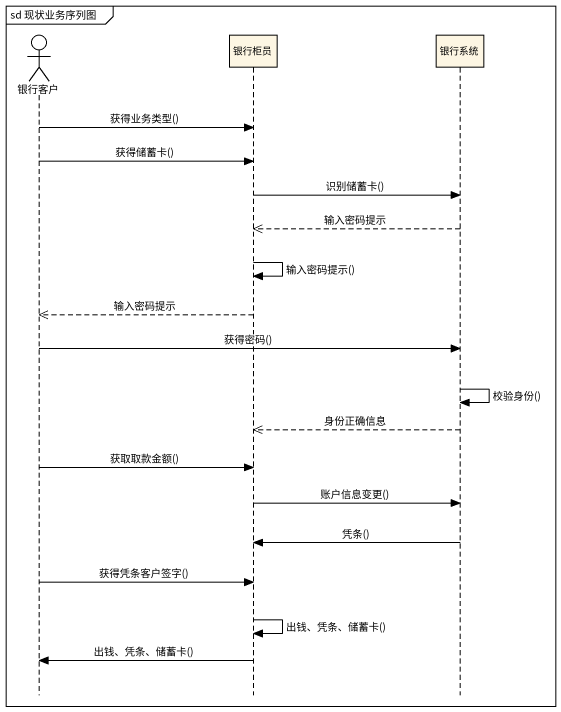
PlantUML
@startuml
mainframe sd 现状业务序列图
hide footbox
actor 银行客户
participant 银行柜员
participant 银行系统

银行客户 -> 银行柜员 : 获得业务类型()
银行客户 -> 银行柜员 : 获得储蓄卡()
银行柜员 -> 银行系统 : 识别储蓄卡()
银行系统 -->> 银行柜员 : 输入密码提示
银行柜员 -> 银行柜员 : 输入密码提示()
银行柜员 -->> 银行客户 : 输入密码提示
银行客户 -> 银行系统 : 获得密码()
银行系统 -> 银行系统 : 校验身份()
银行系统 -->> 银行柜员 : 身份正确信息
银行客户 -> 银行柜员 : 获取取款金额()
银行柜员 -> 银行系统 : 账户信息变更()
银行系统 -> 银行柜员 : 凭条()
银行客户 -> 银行柜员 : 获得凭条客户签字()
银行柜员 -> 银行柜员 : 出钱、凭条、储蓄卡()
银行柜员 -> 银行客户 : 出钱、凭条、储蓄卡()
@enduml
